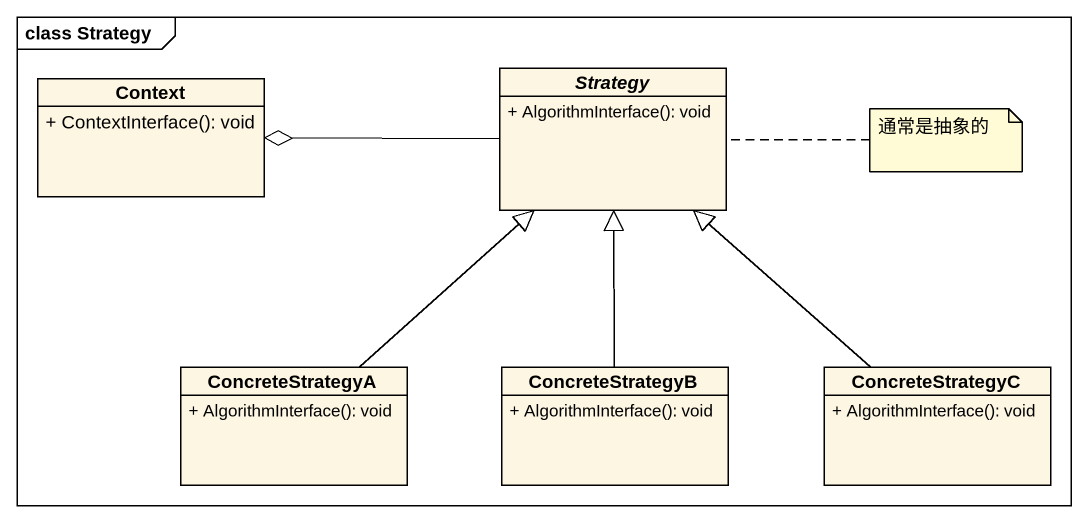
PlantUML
@startuml
mainframe class Strategy
hide circle
hide empty members
skinparam classAttributeIconSize 0
class Context {
  + ContextInterface(): void
}
abstract class Strategy {
  + AlgorithmInterface(): void
}
class ConcreteStrategyA {
  + AlgorithmInterface(): void
}
class ConcreteStrategyB {
  + AlgorithmInterface(): void
}
class ConcreteStrategyC {
  + AlgorithmInterface(): void
}
Strategy -left-o Context
ConcreteStrategyA -up-|> Strategy
ConcreteStrategyB -up-|> Strategy
ConcreteStrategyC -up-|> Strategy
note right of Strategy : 通常是抽象的
@enduml
